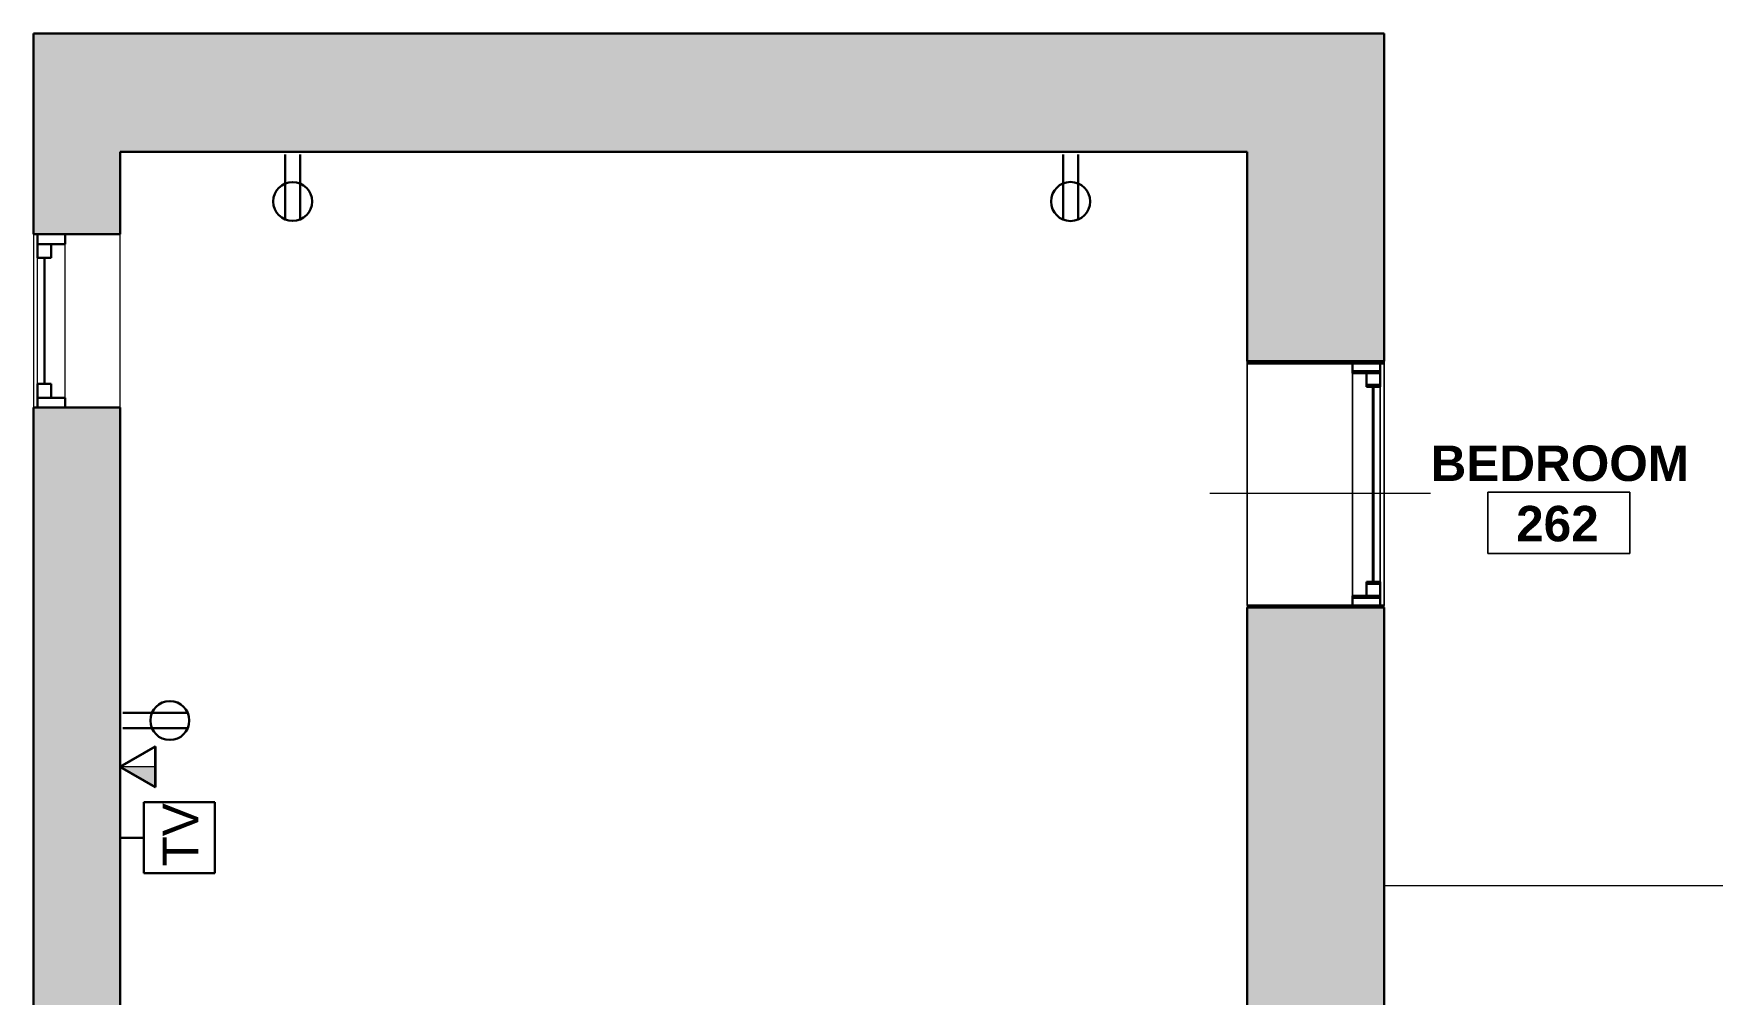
# Model space of a CAD drawing. Header units: inches. Extents: x -529 to 1015, y -2066 to -1239.
# Drawn here: x -449.4 to -236.3, y -1564.1 to -1442.2 of the extents above; entities that cross this region are included whole.
import ezdxf

# ---------------------------------------------------------------- set-up
doc = ezdxf.new("R2010")
doc.units = ezdxf.units.IN
doc.header["$MEASUREMENT"] = 0
for name, color, linetype, lineweight in [('A-ANNO-NOTE', 131, 'Continuous', 9), ('A-AREA-IDEN', 2, 'Continuous', 9), ('A-GLAZ', 151, 'Continuous', 18), ('A-ROOF', 132, 'Continuous', 18), ('A-WALL', 113, 'Continuous', 18), ('A-WALL-PATT', 111, 'Continuous', 18)]:
    doc.layers.add(name, color=color, linetype=linetype, lineweight=lineweight)
doc.styles.add('Swis721 Lt BT', font='swissl.ttf', dxfattribs={"height": 4.5})
doc.styles.add('Swis721 Lt BT_B', font='', dxfattribs={"height": 4.5})
doc.styles.get('Swis721 Lt BT_B').set_extended_font_data('Swis721 Lt BT', bold=True)

# ---------------------------------------------------------------- blocks, each defined once
blk = doc.blocks.new('Window-Double-Hung - 31_ X 52_-5167492-2ND FLOOR - POWER _ SIGNAL')
at = {"layer": 'A-GLAZ'}
for p, q in [((-15.5, 8.6875), (15.5, 8.6875)), ((15.5, -8.6875), (-15.5, -8.6875))]:
    blk.add_line(p, q, dxfattribs=at)
at = {"layer": 'A-GLAZ', "lineweight": 30}
for p, q in [((-15.5, -8.6875), (-15.5, 8.6875)), ((15.5, 8.6875), (15.5, -8.6875)), ((-15.5, -4.6875), (-14.25, -4.6875)), ((-14.25, -8.1875), (-14.25, -4.6875)), ((14.25, -4.6875), (15.5, -4.6875)), ((14.25, -8.1875), (14.25, -4.6875)), ((-15.5, -8.1875), (-12.5, -8.1875)), ((-14.25, -6.4375), (-12.5, -6.4375)), ((-12.5, -8.1875), (-12.5, -6.4375)), ((12.5, -8.1875), (12.5, -6.4375)), ((14.25, -6.4375), (12.5, -6.4375)), ((12.5, -8.1875), (15.5, -8.1875))]:
    blk.add_line(p, q, dxfattribs=at)
at = {"layer": 'A-GLAZ', "lineweight": 9}
for p, q in [((-14.25, -4.6875), (14.25, -4.6875)), ((-12.5, -8.1875), (12.5, -8.1875))]:
    blk.add_line(p, q, dxfattribs=at)
at = {"layer": 'A-GLAZ', "lineweight": 40}
blk.add_line((-12.5, -7.3125), (12.5, -7.3125), dxfattribs=at)
blk = doc.blocks.new('Window-Double-Hung - 22_ X 52_-5167452-2ND FLOOR - POWER _ SIGNAL')
at = {"layer": 'A-GLAZ', "color": 8, "lineweight": 30}
for p, q in [((-11, 5.5), (-11, -5.5)), ((-11, 5), (-8, 5)), ((-9.75, 5), (-9.75, 1.5)), ((-8, 5), (-8, 3.25)), ((8, 5), (11, 5)), ((8, 5), (8, 3.25)), ((9.75, 5), (9.75, 1.5)), ((11, -5.5), (11, 5.5)), ((-9.75, 3.25), (-8, 3.25)), ((-8, 4.125), (8, 4.125)), ((9.75, 3.25), (8, 3.25)), ((-11, 1.5), (-9.75, 1.5)), ((9.75, 1.5), (11, 1.5))]:
    blk.add_line(p, q, dxfattribs=at)
at = {"layer": 'A-GLAZ'}
for p, q in [((11, 5.5), (-11, 5.5)), ((-11, -5.5), (11, -5.5))]:
    blk.add_line(p, q, dxfattribs=at)
at = {"layer": 'A-GLAZ', "lineweight": 9}
for p, q in [((-8, 5), (8, 5)), ((-9.75, 1.5), (9.75, 1.5))]:
    blk.add_line(p, q, dxfattribs=at)
blk = doc.blocks.new('Window-Double-Hung - 31_ X 52_-5196153-2ND FLOOR - POWER _ SIGNAL')
at = {"layer": 'A-GLAZ', "color": 8, "lineweight": 30}
for p, q in [((-15.5, 8.6875), (-15.5, -8.6875)), ((15.5, -8.6875), (15.5, 8.6875)), ((-15.5, 8.1875), (-12.5, 8.1875)), ((-14.25, 8.1875), (-14.25, 4.6875)), ((-14.25, 6.4375), (-12.5, 6.4375)), ((-12.5, 8.1875), (-12.5, 6.4375)), ((-12.5, 7.3125), (12.5, 7.3125)), ((12.5, 8.1875), (15.5, 8.1875)), ((12.5, 8.1875), (12.5, 6.4375)), ((14.25, 6.4375), (12.5, 6.4375)), ((14.25, 8.1875), (14.25, 4.6875)), ((-15.5, 4.6875), (-14.25, 4.6875)), ((14.25, 4.6875), (15.5, 4.6875))]:
    blk.add_line(p, q, dxfattribs=at)
at = {"layer": 'A-GLAZ'}
for p, q in [((15.5, 8.6875), (-15.5, 8.6875)), ((-15.5, -8.6875), (15.5, -8.6875))]:
    blk.add_line(p, q, dxfattribs=at)
at = {"layer": 'A-GLAZ', "lineweight": 9}
for p, q in [((-12.5, 8.1875), (12.5, 8.1875)), ((-14.25, 4.6875), (14.25, 4.6875))]:
    blk.add_line(p, q, dxfattribs=at)
blk = doc.blocks.new('Room Tag - Room Name and Number-3379422-2ND FLOOR - POWER _ SIGNAL')
at = {"layer": 'A-AREA-IDEN'}
for p, q in [((-0.1881, -0.1636), (-0.1881, -0.0018)), ((-0.1881, -0.0018), (0.1869, -0.0018)), ((0.1869, -0.0018), (-0.1881, -0.0018)), ((-0.1881, -0.0018), (-0.1881, -0.1636)), ((0.1869, -0.0018), (0.1869, -0.1636)), ((0.1869, -0.1636), (0.1869, -0.0018)), ((0.1869, -0.1636), (-0.1881, -0.1636)), ((-0.1881, -0.1636), (0.1869, -0.1636))]:
    blk.add_line(p, q, dxfattribs=at)

msp = doc.modelspace()

# ---------------------------------------------------------------- hatches: boundary and pattern name
at = {"layer": 'A-ANNO-NOTE'}
msp.add_hatch(color=256, dxfattribs=at).paths.add_polyline_path([(-434.01, -1537.85), (-434.01, -1535.27), (-438.48, -1535.27)], flags=0)
at = {"layer": 'A-WALL-PATT', "lineweight": 9}
h = msp.add_hatch(color=7, dxfattribs=at)
h.paths.add_polyline_path([(-446.95, -1746.44), (-438.45, -1746.44), (-438.45, -1734.12), (-449.45, -1734.12), (-449.45, -1746.44)], flags=0)
h.paths.add_polyline_path([(-438.45, -1694.12), (-438.45, -1658.93), (-449.45, -1658.93), (-449.45, -1694.12)], flags=0)
h.paths.add_polyline_path([(-438.45, -1648.43), (-438.45, -1489.66), (-449.45, -1489.66), (-449.45, -1648.43)], flags=0)
h.paths.add_polyline_path([(-438.45, -1467.66), (-438.45, -1442.2), (-449.45, -1442.2), (-449.45, -1467.66)], flags=0)
for points in [[(-295.32, -1457.2), (-277.95, -1457.2), (-277.95, -1442.2), (-438.45, -1442.2), (-438.45, -1457.2), (-402.2, -1457.2)], [(-277.95, -1684.72), (-277.95, -1549.39), (-295.32, -1549.39), (-295.32, -1684.72), (-291.93, -1684.72)]]:
    msp.add_hatch(color=7, dxfattribs=at).paths.add_polyline_path(points, flags=0)
h = msp.add_hatch(color=7, dxfattribs=at)
h.paths.add_polyline_path([(-277.95, -1549.39), (-277.95, -1515.05), (-295.32, -1515.05), (-295.32, -1549.39), (-291.93, -1549.39)], flags=0)
h.paths.add_polyline_path([(-295.32, -1483.79), (-277.95, -1483.79), (-277.95, -1457.2), (-295.32, -1457.2)], flags=0)

# ---------------------------------------------------------------- linework, layer by layer
at = {"layer": 'A-ANNO-NOTE', "lineweight": 30}
for p, q in [((-417.49, -1457.53), (-417.49, -1465.79)), ((-415.58, -1457.53), (-415.58, -1465.79)), ((-415.58, -1457.53), (-415.58, -1465.79)), ((-318.72, -1457.53), (-318.72, -1465.79)), ((-316.81, -1457.53), (-316.81, -1465.79)), ((-316.81, -1457.53), (-316.81, -1465.79)), ((-438.12, -1528.42), (-429.86, -1528.42)), ((-438.12, -1528.42), (-429.86, -1528.42)), ((-438.12, -1530.34), (-429.86, -1530.34)), ((-438.48, -1535.27), (-434.01, -1532.69)), ((-438.45, -1535.25), (-433.98, -1532.67)), ((-434.01, -1532.69), (-434.01, -1537.85)), ((-433.98, -1532.67), (-433.98, -1537.83)), ((-438.45, -1536.75), (-438.45, -1533.75)), ((-438.48, -1535.27), (-434.01, -1537.85)), ((-438.45, -1535.25), (-433.98, -1537.83)), ((-435.45, -1539.75), (-435.45, -1548.75)), ((-426.45, -1539.75), (-435.45, -1539.75)), ((-426.45, -1548.75), (-426.45, -1539.75)), ((-438.45, -1545.75), (-438.45, -1542.75)), ((-438.45, -1544.25), (-435.45, -1544.25)), ((-435.45, -1548.75), (-426.45, -1548.75))]:
    msp.add_line(p, q, dxfattribs=at)
at = {"layer": 'A-ANNO-NOTE'}
for p, q in [((-438.48, -1535.27), (-434.01, -1537.85)), ((-434.01, -1535.27), (-438.48, -1535.27)), ((-434.01, -1537.85), (-434.01, -1535.27))]:
    msp.add_line(p, q, dxfattribs=at)
at = {"layer": 'A-ANNO-NOTE', "lineweight": 30}
for centre, radius in [((-416.54, -1463.51), 2.47), ((-317.76, -1463.51), 2.48), ((-432.14, -1529.38), 2.47)]:
    msp.add_circle(centre, radius, dxfattribs=at)
at = {"layer": 'A-AREA-IDEN'}
msp.add_line((-300.06, -1500.52), (-272.05, -1500.52), dxfattribs=at)
at = {"layer": 'A-ROOF'}
msp.add_line((-109.75, -1550.37), (-277.95, -1550.37), dxfattribs=at)
at = {"layer": 'A-WALL', "color": 8, "lineweight": 30}
for p, q in [((-449.45, -1442.2), (-449.45, -1467.66)), ((-277.95, -1442.2), (-449.45, -1442.2)), ((-277.95, -1483.79), (-277.95, -1442.2)), ((-438.45, -1467.66), (-438.45, -1457.2)), ((-438.45, -1457.2), (-295.32, -1457.2)), ((-295.32, -1457.2), (-295.32, -1483.79)), ((-449.45, -1489.66), (-449.45, -1648.43)), ((-438.45, -1648.43), (-438.45, -1489.66)), ((-295.32, -1515.05), (-295.32, -1611.44)), ((-277.95, -1684.72), (-277.95, -1515.05))]:
    msp.add_line(p, q, dxfattribs=at)

# ---------------------------------------------------------------- block references
at = {"layer": 'A-AREA-IDEN', "xscale": 47.99999999999997, "yscale": 47.99999999999997, "zscale": 47.99999999999997}
msp.add_blockref('Room Tag - Room Name and Number-3379422-2ND FLOOR - POWER _ SIGNAL', (-255.73, -1500.33), dxfattribs=at)
at = {"layer": 'A-GLAZ'}
for name, p, rotation in [('Window-Double-Hung - 22_ X 52_-5167452-2ND FLOOR - POWER _ SIGNAL', (-443.95, -1478.66), 89.99999999999991), ('Window-Double-Hung - 31_ X 52_-5167492-2ND FLOOR - POWER _ SIGNAL', (-286.63, -1499.29), 89.99999999999991), ('Window-Double-Hung - 31_ X 52_-5196153-2ND FLOOR - POWER _ SIGNAL', (-286.63, -1499.55), 269.9999999999999)]:
    msp.add_blockref(name, p, dxfattribs=dict(at, rotation=rotation))

# ---------------------------------------------------------------- texts
at = {"layer": 'A-ANNO-NOTE', "insert": (-433.04, -1547.9), "char_height": 4.5, "width": 8.484, "attachment_point": 1, "rotation": 90, "style": 'Swis721 Lt BT'}
msp.add_mtext('TV', dxfattribs=at)
at = {"layer": 'A-AREA-IDEN', "char_height": 4.5, "attachment_point": 1, "style": 'Swis721 Lt BT_B'}
for s, insert, width in [('BEDROOM', (-272.05, -1494.48), 39.39), ('262', (-261.18, -1502.14), 12.726)]:
    msp.add_mtext(s, dxfattribs=dict(at, insert=insert, width=width))

doc.saveas('drawing.dxf')
